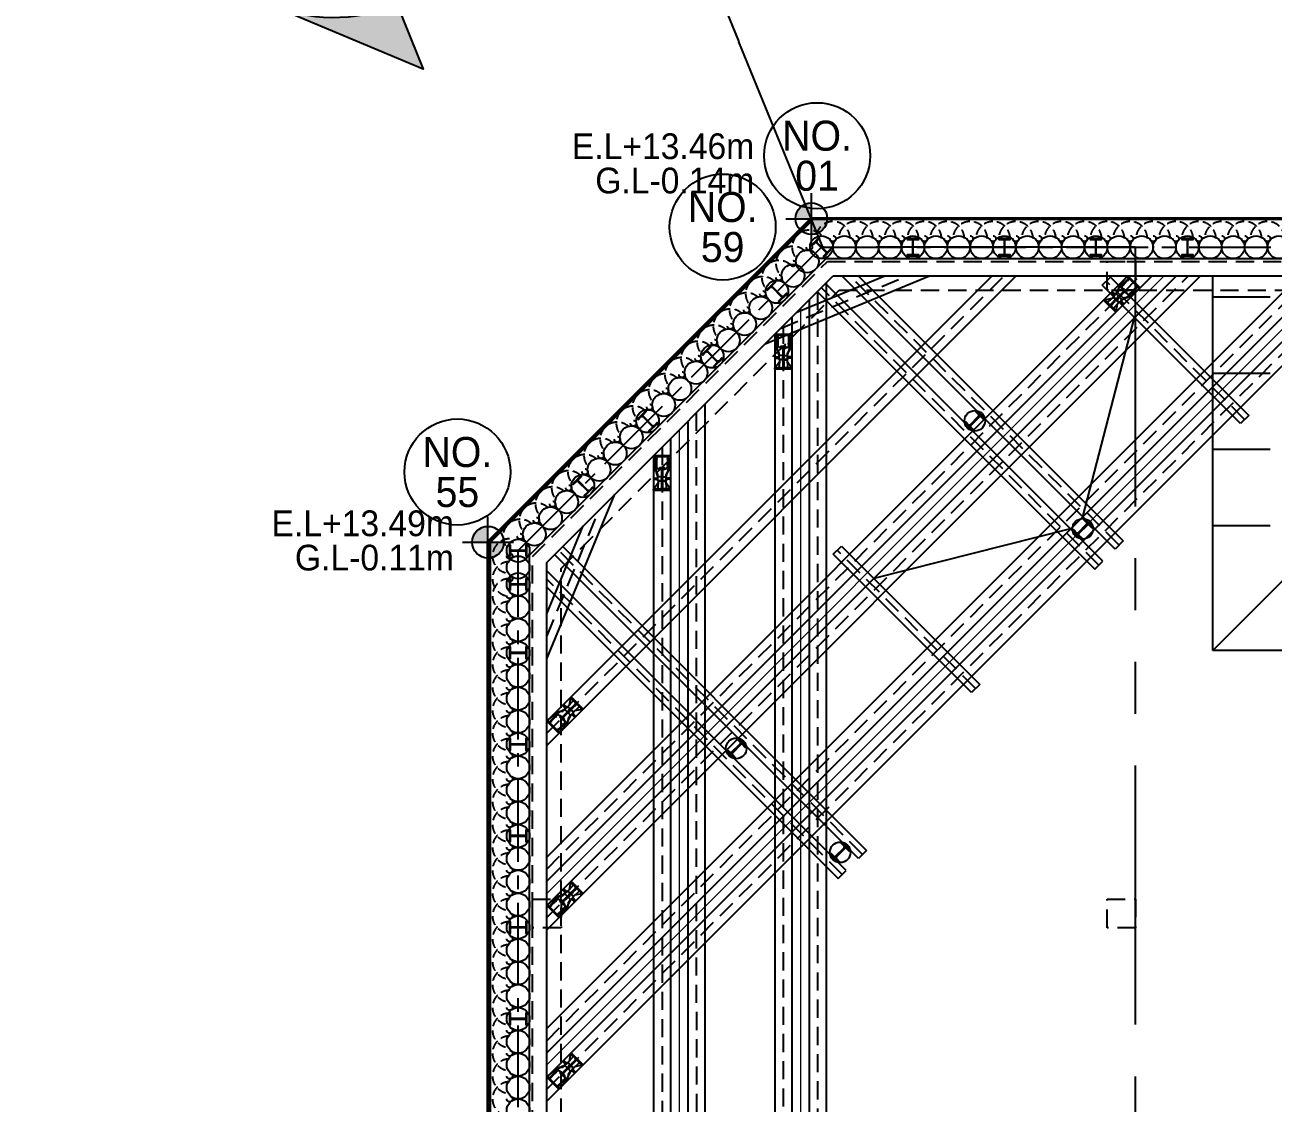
# Model space of a CAD drawing. Header units: millimetres. Extents: x 1073475 to 2890243, y -1340830 to -367733.
# Drawn here: x 1506970 to 1510794, y -378967 to -375665 of the extents above; entities that cross this region are included whole.
import ezdxf
from ezdxf.enums import TextEntityAlignment as Align

# ---------------------------------------------------------------- set-up
doc = ezdxf.new("R2010")
doc.units = ezdxf.units.MM
doc.header["$LTSCALE"] = 50
for name, pattern in [('CENTER2', [28.575, 19.05, -3.175, 3.175, -3.175]), ('HIDDEN', [9.525, 6.35, -3.175]), ('HIDDEN2', [4.7625, 3.175, -1.5875]), ('PHANTOM', [63.5, 31.75, -6.35, 6.35, -6.35, 6.35, -6.35])]:
    doc.linetypes.add(name, pattern=pattern)
doc.layers.add('_0', color=7, linetype='Continuous', lineweight=0)
for name, color, linetype in [('ANGLE', 1, 'Continuous'), ('CEN', 1, 'CENTER2'), ('CIP', 1, 'Continuous'), ('H-BEAM', 5, 'Continuous'), ('H-BEAM-상부', 173, 'Continuous'), ('HPILE-300x200', 3, 'Continuous'), ('NO', 2, 'Continuous'), ('POST PILE', 6, 'Continuous'), ('SGR', 8, 'Continuous'), ('ST-CEN', 1, 'HIDDEN'), ('ST-CEN(상부 H-BEAM)', 1, 'HIDDEN'), ('ST-CEN(하부 H-BEAM)', 1, 'HIDDEN'), ('STRUT', 3, 'Continuous'), ('WALE-1', 3, 'Continuous'), ('건축', 233, 'HIDDEN'), ('단면', 4, 'Continuous'), ('대지경계선', 6, 'PHANTOM'), ('법면', 41, 'Continuous'), ('유압JACK', 2, 'Continuous'), ('현황레벨', 7, 'Continuous')]:
    doc.layers.add(name, color=color, linetype=linetype)
doc.styles.add('돋움', font='')
doc.styles.get('돋움').set_extended_font_data('Dotum')

# ---------------------------------------------------------------- blocks, each defined once
blk = doc.blocks.new('계측평면')
at = {"layer": '대지경계선', "const_width": 60}
for points in [[(-5833, -5158), (-176, 499), (26245, 499), (26245, -35090), (1238, -35090), (-5833, -28019), (-5833, -5158)], [(26247, -35088), (1240, -35088), (-5831, -28017), (-5831, -5156), (-174, 501), (26247, 501)]]:
    blk.add_lwpolyline(points, dxfattribs=at)
blk = doc.blocks.new('A$C070F4A8E')
at = {"layer": '단면'}
h = blk.add_hatch(color=256, dxfattribs=at)
h.paths.add_polyline_path([(-1074.3, 302.3), (-1376.6, 0), (-1074.3, -302.3, -0.414214)])
h.paths.add_polyline_path([(-772.1, 604.6), (-1074.3, 302.3, -0.198912), (-772.1, 427.5)])
h.paths.add_polyline_path([(-772.1, -427.5, -0.198912), (-1074.3, -302.3), (-772.1, -604.6)])
for p, q in [((-344.6, 0), (0, 0)), ((0, 0), (0, -844.8))]:
    blk.add_line(p, q, dxfattribs=at)
blk.add_lwpolyline([(-772.1, -427.5), (-772.1, -604.6), (-1376.6, 0), (-772.1, 604.6), (-772.1, 427.5)], dxfattribs=at)
at = {"layer": '단면', "extrusion": (0, 0, -1)}
blk.add_ellipse((-772.1, 0), major_axis=(0.6, 427.5), ratio=1, start_param=4.711077, end_param=10.994262, dxfattribs=at)
blk = doc.blocks.new('A$C1D3235D9')
at = {"layer": 'SGR', "linetype": 'HIDDEN2'}
blk.add_circle((0, 0), 50, dxfattribs=at)
blk.add_arc((0, 0), 300, 0, 180, dxfattribs=at)
blk = doc.blocks.new('A$C59AB4A79')
at = {"layer": '현황레벨'}
h = blk.add_hatch(color=251, dxfattribs=at)
h.paths.add_polyline_path([(-12721, 5126, 0.414214), (-12998, 4849), (-12721, 4849)])
h.paths.add_polyline_path([(-12721, 4849), (-12721, 4572, 0.414214), (-12444, 4849)])
h = blk.add_hatch(color=251, dxfattribs=at)
h.paths.add_polyline_path([(-18378, -531, 0.414214), (-18655, -808), (-18378, -808)])
h.paths.add_polyline_path([(-18378, -808), (-18378, -1085, 0.414214), (-18101, -808)])
at = {"layer": '_0', "color": 251}
for p, q in [((-17350, -9950), (-3550, 3850)), ((-17350, -6950), (-6550, 3850)), ((-12913, 3275), (-12913, -27775)), ((-15034, 1154), (-15034, -25654))]:
    blk.add_line(p, q, dxfattribs=at)
at = {"layer": 'ANGLE', "color": 251, "ltscale": 0.2}
for p, q in [((-7975, -363), (-7068, 3120)), ((-8187, -575), (-11632, -1444))]:
    blk.add_line(p, q, dxfattribs=at)
at = {"layer": 'CEN', "color": 251, "ltscale": 1.5}
for p, q in [((-17850, -955), (-12545, 4350)), ((-12545, 4350), (14173, 4350)), ((-17850, -23545), (-17850, -955))]:
    blk.add_line(p, q, dxfattribs=at)
at = {"layer": 'CIP', "color": 251}
for centre in [(-12545, 4350), (-12145, 4350), (-11745, 4350), (-11345, 4350), (-10945, 4350), (-10545, 4350), (-10145, 4350), (-9745, 4350), (-9345, 4350), (-8945, 4350), (-8545, 4350), (-8145, 4350), (-7745, 4350), (-7345, 4350), (-6945, 4350), (-6545, 4350), (-6145, 4350), (-5745, 4350), (-5345, 4350), (-4945, 4350), (-4545, 4350), (-12794, 4101), (-13042, 3853), (-13325, 3570), (-13607, 3288), (-13890, 3005), (-14173, 2722), (-14456, 2439), (-14739, 2156), (-15022, 1873), (-15304, 1591), (-15587, 1308), (-15870, 1025), (-16153, 742), (-16436, 459), (-16719, 176), (-17001, -106), (-17284, -389), (-17567, -672), (-17850, -955), (-17850, -1250), (-17850, -1545), (-17850, -1945), (-17850, -2345), (-17850, -2745), (-17850, -3145), (-17850, -3545), (-17850, -3945), (-17850, -4345), (-17850, -4745), (-17850, -5145), (-17850, -5545), (-17850, -5945), (-17850, -6345), (-17850, -6745), (-17850, -7145), (-17850, -7545), (-17850, -7945), (-17850, -8345), (-17850, -8745), (-17850, -9145), (-17850, -9545), (-17850, -9945), (-17850, -10345), (-17850, -10745)]:
    blk.add_circle(centre, 200, dxfattribs=at)
at = {"layer": 'H-BEAM', "color": 251}
for p, q in [((-7622, -1141), (-12475, 3713)), ((-7409, -929), (-12188, 3850)), ((-11905, 3850), (-7268, -787)), ((-12617, 3571), (-7763, -1282)), ((-7268, -787), (-7409, -929)), ((-11900, -6338), (-17213, -1025)), ((-17071, -883), (-11758, -6197)), ((-7763, -1282), (-7622, -1141)), ((-12112, -6550), (-17350, -1312)), ((-17350, -1595), (-12253, -6692)), ((-11758, -6197), (-11900, -6338)), ((-12253, -6692), (-12112, -6550))]:
    blk.add_line(p, q, dxfattribs=at)
at = {"layer": 'H-BEAM-상부', "color": 251}
for p, q in [((-7634, 3685), (-7492, 3827)), ((-7492, 3827), (-5073, 1408)), ((-5215, 1266), (-7634, 3685)), ((-5073, 1408), (-5215, 1266)), ((-12339, -1020), (-12197, -878)), ((-9920, -3439), (-12339, -1020)), ((-12197, -878), (-9778, -3297)), ((-9778, -3297), (-9920, -3439))]:
    blk.add_line(p, q, dxfattribs=at)
at = {"layer": 'HPILE-300x200', "color": 251}
for p, q in [((-12580, 4527), (-12722, 4385)), ((-12722, 4385), (-12712, 4375)), ((-12712, 4375), (-12658, 4429)), ((-12439, 4244), (-12651, 4456)), ((-12630, 4429), (-12466, 4265)), ((-12624, 4463), (-12570, 4517)), ((-12460, 4271), (-12624, 4435)), ((-12570, 4517), (-12580, 4527)), ((-10945, 4200), (-10945, 4500)), ((-9345, 4200), (-9345, 4500)), ((-7745, 4200), (-7745, 4500)), ((-6145, 4200), (-6145, 4500)), ((-12466, 4237), (-12520, 4183)), ((-12520, 4183), (-12510, 4173)), ((-12510, 4173), (-12368, 4315)), ((-12378, 4325), (-12431, 4271)), ((-12368, 4315), (-12378, 4325)), ((-13218, 3464), (-13431, 3677)), ((-14350, 2333), (-14562, 2545)), ((-15481, 1202), (-15693, 1414)), ((-16613, 70), (-16825, 282)), ((-17986, -855), (-18000, -855)), ((-18000, -855), (-18000, -1055)), ((-17986, -931), (-17986, -855)), ((-17700, -855), (-17714, -855)), ((-17714, -855), (-17714, -931)), ((-17700, -1055), (-17700, -855)), ((-17700, -955), (-18000, -955)), ((-18000, -1055), (-17986, -1055)), ((-17986, -1055), (-17986, -980)), ((-17734, -951), (-17966, -951)), ((-17966, -960), (-17734, -960)), ((-17714, -980), (-17714, -1055)), ((-17714, -1055), (-17700, -1055)), ((-17986, -1445), (-18000, -1445)), ((-18000, -1445), (-18000, -1645)), ((-17986, -1520), (-17986, -1445)), ((-17700, -1445), (-17714, -1445)), ((-17714, -1445), (-17714, -1520)), ((-17700, -1645), (-17700, -1445)), ((-17700, -1545), (-18000, -1545)), ((-18000, -1645), (-17986, -1645)), ((-17986, -1645), (-17986, -1569)), ((-17734, -1540), (-17966, -1540)), ((-17966, -1549), (-17734, -1549)), ((-17714, -1569), (-17714, -1645)), ((-17714, -1645), (-17700, -1645)), ((-17700, -2745), (-18000, -2745)), ((-17700, -4345), (-18000, -4345)), ((-17700, -5945), (-18000, -5945)), ((-17700, -7545), (-18000, -7545)), ((-17700, -9145), (-18000, -9145))]:
    blk.add_line(p, q, dxfattribs=at)
for points in [[(-11045, 4500), (-11045, 4486), (-10969, 4486, -0.414214), (-10949, 4466), (-10949, 4234, -0.414214), (-10969, 4214), (-11045, 4214), (-11045, 4200), (-10845, 4200), (-10845, 4214), (-10920, 4214, -0.414214), (-10940, 4234), (-10940, 4466, -0.414214), (-10920, 4486), (-10845, 4486), (-10845, 4500)], [(-9445, 4500), (-9445, 4486), (-9369, 4486, -0.414214), (-9349, 4466), (-9349, 4234, -0.414214), (-9369, 4214), (-9445, 4214), (-9445, 4200), (-9245, 4200), (-9245, 4214), (-9320, 4214, -0.414214), (-9340, 4234), (-9340, 4466, -0.414214), (-9320, 4486), (-9245, 4486), (-9245, 4500)], [(-7845, 4500), (-7845, 4486), (-7769, 4486, -0.414214), (-7749, 4466), (-7749, 4234, -0.414214), (-7769, 4214), (-7845, 4214), (-7845, 4200), (-7645, 4200), (-7645, 4214), (-7720, 4214, -0.414214), (-7740, 4234), (-7740, 4466, -0.414214), (-7720, 4486), (-7645, 4486), (-7645, 4500)], [(-6245, 4500), (-6245, 4486), (-6169, 4486, -0.414214), (-6149, 4466), (-6149, 4234, -0.414214), (-6169, 4214), (-6245, 4214), (-6245, 4200), (-6045, 4200), (-6045, 4214), (-6120, 4214, -0.414214), (-6140, 4234), (-6140, 4466, -0.414214), (-6120, 4486), (-6045, 4486), (-6045, 4500)], [(-13501, 3606), (-13491, 3596), (-13438, 3649, -0.414214), (-13410, 3649), (-13246, 3485, -0.414214), (-13246, 3457), (-13299, 3404), (-13289, 3394), (-13148, 3535), (-13158, 3545), (-13211, 3492, -0.414214), (-13239, 3492), (-13403, 3656, -0.414214), (-13403, 3684), (-13350, 3737), (-13360, 3747)], [(-14633, 2474), (-14623, 2465), (-14569, 2518, -0.414214), (-14541, 2518), (-14377, 2354, -0.414214), (-14377, 2326), (-14430, 2272), (-14421, 2262), (-14279, 2404), (-14289, 2414), (-14342, 2360, -0.414214), (-14371, 2360), (-14535, 2524, -0.414214), (-14535, 2553), (-14481, 2606), (-14491, 2616)], [(-15764, 1343), (-15754, 1333), (-15701, 1387, -0.414214), (-15672, 1387), (-15508, 1223, -0.414214), (-15508, 1194), (-15562, 1141), (-15552, 1131), (-15410, 1272), (-15420, 1282), (-15474, 1229, -0.414214), (-15502, 1229), (-15666, 1393, -0.414214), (-15666, 1421), (-15613, 1475), (-15623, 1484)], [(-16895, 212), (-16886, 202), (-16832, 255, -0.414214), (-16804, 255), (-16640, 91, -0.414214), (-16640, 63), (-16693, 9), (-16683, 0), (-16542, 141), (-16552, 151), (-16605, 98, -0.414214), (-16633, 98), (-16797, 262, -0.414214), (-16797, 290), (-16744, 343), (-16754, 353)], [(-18000, -2845), (-17986, -2845), (-17986, -2769, -0.414214), (-17966, -2749), (-17734, -2749, -0.414214), (-17714, -2769), (-17714, -2845), (-17700, -2845), (-17700, -2645), (-17714, -2645), (-17714, -2720, -0.414214), (-17734, -2740), (-17966, -2740, -0.414214), (-17986, -2720), (-17986, -2645), (-18000, -2645)], [(-18000, -4445), (-17986, -4445), (-17986, -4369, -0.414214), (-17966, -4349), (-17734, -4349, -0.414214), (-17714, -4369), (-17714, -4445), (-17700, -4445), (-17700, -4245), (-17714, -4245), (-17714, -4320, -0.414214), (-17734, -4340), (-17966, -4340, -0.414214), (-17986, -4320), (-17986, -4245), (-18000, -4245)], [(-18000, -6045), (-17986, -6045), (-17986, -5969, -0.414214), (-17966, -5949), (-17734, -5949, -0.414214), (-17714, -5969), (-17714, -6045), (-17700, -6045), (-17700, -5845), (-17714, -5845), (-17714, -5920, -0.414214), (-17734, -5940), (-17966, -5940, -0.414214), (-17986, -5920), (-17986, -5845), (-18000, -5845)], [(-18000, -7645), (-17986, -7645), (-17986, -7569, -0.414214), (-17966, -7549), (-17734, -7549, -0.414214), (-17714, -7569), (-17714, -7645), (-17700, -7645), (-17700, -7445), (-17714, -7445), (-17714, -7520, -0.414214), (-17734, -7540), (-17966, -7540, -0.414214), (-17986, -7520), (-17986, -7445), (-18000, -7445)], [(-18000, -9245), (-17986, -9245), (-17986, -9169, -0.414214), (-17966, -9149), (-17734, -9149, -0.414214), (-17714, -9169), (-17714, -9245), (-17700, -9245), (-17700, -9045), (-17714, -9045), (-17714, -9120, -0.414214), (-17734, -9140), (-17966, -9140, -0.414214), (-17986, -9120), (-17986, -9045), (-18000, -9045)]]:
    blk.add_lwpolyline(points, format="xyb", close=True, dxfattribs=at)
for centre, start, end in [((-12644, 4415), 45, 135), ((-12610, 4449), 135, 225), ((-12480, 4251), 315, 45), ((-12446, 4285), 225, 315), ((-17966, -931), 180, 270), ((-17966, -980), 90, 180), ((-17734, -931), 270, 360), ((-17734, -980), 360, 90), ((-17966, -1520), 180, 270), ((-17734, -1520), 270, 360), ((-17966, -1569), 90, 180), ((-17734, -1569), 360, 90)]:
    blk.add_arc(centre, 20, start, end, dxfattribs=at)
at = {"layer": 'NO', "color": 251}
for centre in [(-12622, 5950), (-14274, 4703), (-18913, 419)]:
    blk.add_circle(centre, 927, dxfattribs=at)
at = {"layer": 'POST PILE', "color": 251}
for p, q in [((-9758, 1420), (-9970, 1208)), ((-7869, -469), (-8081, -681)), ((-13930, -4308), (-14142, -4520)), ((-12112, -6126), (-12324, -6338))]:
    blk.add_line(p, q, dxfattribs=at)
for points in [[(-10041, 1278), (-10023, 1296), (-9973, 1246, 0.414214), (-9945, 1246), (-9797, 1395, 0.414214), (-9797, 1423), (-9846, 1473), (-9829, 1491), (-9687, 1349), (-9705, 1331), (-9755, 1381, 0.414214), (-9783, 1381), (-9932, 1233, 0.414214), (-9932, 1205), (-9882, 1155), (-9899, 1137)], [(-8152, -610), (-8134, -593), (-8084, -643, 0.414214), (-8056, -643), (-7908, -494, 0.414214), (-7908, -466), (-7957, -416), (-7940, -398), (-7798, -540), (-7816, -557), (-7866, -508, 0.414214), (-7894, -508), (-8043, -656, 0.414214), (-8043, -684), (-7993, -734), (-8010, -752)], [(-14213, -4449), (-14195, -4431), (-14145, -4481, 0.414214), (-14117, -4481), (-13968, -4333, 0.414214), (-13968, -4305), (-14018, -4255), (-14001, -4237), (-13859, -4378), (-13877, -4396), (-13927, -4346, 0.414214), (-13955, -4346), (-14103, -4495, 0.414214), (-14103, -4523), (-14054, -4573), (-14071, -4591)], [(-12395, -6267), (-12377, -6250), (-12327, -6300, 0.414214), (-12299, -6300), (-12150, -6151, 0.414214), (-12150, -6123), (-12200, -6073), (-12182, -6055), (-12041, -6197), (-12059, -6214), (-12109, -6164, 0.414214), (-12137, -6164), (-12285, -6313, 0.414214), (-12285, -6341), (-12235, -6391), (-12253, -6409)]]:
    blk.add_lwpolyline(points, format="xyb", close=True, dxfattribs=at)
for centre in [(-9864, 1314), (-7975, -575), (-14036, -4414), (-12218, -6232)]:
    blk.add_circle(centre, 180, dxfattribs=at)
at = {"layer": 'SGR', "color": 251, "linetype": 'HIDDEN2'}
for centre in [(-12759, 4348), (-13042, 4065), (-13289, 3818), (-18000, -1050), (-18000, -1450), (-18000, -1745), (-18000, -2145), (-18000, -2545)]:
    blk.add_circle(centre, 50, dxfattribs=at)
for centre, start, end in [((-12759, 4348), 45, 225), ((-13042, 4065), 45, 225), ((-13289, 3818), 45, 225), ((-18000, -1050), 90, 270), ((-18000, -1450), 90, 270), ((-18000, -1745), 90, 270), ((-18000, -2145), 90, 270), ((-18000, -2545), 90, 270)]:
    blk.add_arc(centre, 300, start, end, dxfattribs=at)
at = {"layer": 'ST-CEN', "color": 251}
for p, q in [((-17350, -4150), (-9350, 3850)), ((-17350, -10374), (-3126, 3850)), ((-17350, -9526), (-3974, 3850)), ((-17350, -7374), (-6126, 3850)), ((-17350, -6526), (-6974, 3850)), ((-13252, 2936), (-11045, 3850)), ((-12613, 3575), (-12613, -28075)), ((-13213, 2975), (-13213, -27475)), ((-14734, 1454), (-14734, -25954)), ((-15334, 854), (-15334, -25354)), ((-17350, -2455), (-16436, -248))]:
    blk.add_line(p, q, dxfattribs=at)
at = {"layer": 'ST-CEN(상부 H-BEAM)', "color": 251}
for p, q in [((-5144, 1337), (-7563, 3756)), ((-9849, -3368), (-12268, -949))]:
    blk.add_line(p, q, dxfattribs=at)
at = {"layer": 'ST-CEN(하부 H-BEAM)', "color": 251}
for p, q in [((-7339, -858), (-12047, 3850)), ((-7692, -1212), (-12546, 3642)), ((-11829, -6267), (-17142, -954)), ((-12182, -6621), (-17350, -1453))]:
    blk.add_line(p, q, dxfattribs=at)
at = {"layer": 'STRUT', "color": 251}
for p, q in [((-17350, -4362), (-9138, 3850)), ((-17350, -3938), (-9562, 3850)), ((-17350, -10162), (-3338, 3850)), ((-17350, -10586), (-2914, 3850)), ((-17350, -9738), (-3762, 3850)), ((-17350, -9314), (-4186, 3850)), ((-17350, -7162), (-6338, 3850)), ((-17350, -7586), (-5914, 3850)), ((-17350, -6738), (-6762, 3850)), ((-17350, -6314), (-7186, 3850)), ((-12463, 3725), (-12463, -28225)), ((-12763, 3425), (-12763, -27925)), ((-13063, 3125), (-13063, -27625)), ((-13363, 2825), (-13363, -27325)), ((-14584, 1604), (-14584, -26104)), ((-14884, 1304), (-14884, -25804)), ((-15184, 1004), (-15184, -25504)), ((-15484, 704), (-15484, -25204))]:
    blk.add_line(p, q, dxfattribs=at)
at = {"layer": 'STRUT', "color": 251, "ltscale": 0.2}
for p, q in [((-13529, 2659), (-10653, 3850)), ((-12975, 3213), (-11437, 3850)), ((-17350, -2847), (-16159, 29)), ((-17350, -2063), (-16713, -525))]:
    blk.add_line(p, q, dxfattribs=at)
at = {"layer": 'WALE-1', "color": 251}
for p, q in [((-17650, -1038), (-12462, 4150)), ((-12462, 4150), (13923, 4150)), ((-17350, -1162), (-12338, 3850)), ((-12338, 3850), (13623, 3850)), ((-17650, -23462), (-17650, -1038)), ((-17350, -23338), (-17350, -1162))]:
    blk.add_line(p, q, dxfattribs=at)
at = {"layer": '건축', "color": 251}
for p, q in [((-18378, -808), (-12721, 4849)), ((-12721, 4849), (13700, 4849)), ((-17600, -1059), (-12441, 4100)), ((-12441, 4100), (13000, 4100)), ((-7550, 3600), (-7550, 4100)), ((-7550, 4100), (-7050, 4100)), ((-7050, 4100), (-7050, 3600)), ((-17100, -1266), (-12234, 3600)), ((-12234, 3600), (0, 3600)), ((-7050, 3600), (-7550, 3600)), ((-18378, -23669), (-18378, -808)), ((-17600, -23441), (-17600, -1059)), ((-17100, -23234), (-17100, -1266)), ((-17600, -7550), (-17600, -7050)), ((-17600, -7050), (-17100, -7050)), ((-17100, -7050), (-17100, -7550)), ((-7550, -7550), (-7550, -7050)), ((-7550, -7050), (-7050, -7050)), ((-7050, -7050), (-7050, -7550)), ((-17100, -7550), (-17600, -7550)), ((-7050, -7550), (-7550, -7550))]:
    blk.add_line(p, q, dxfattribs=at)
at = {"layer": '대지경계선', "const_width": 60}
blk.add_lwpolyline([(13700, -30740), (-11307, -30740), (-18378, -23669), (-18378, -808), (-12721, 4849), (13700, 4849)], dxfattribs=at)
at = {"layer": '법면', "color": 251}
for p, q in [((-5700, -2700), (-5700, 3850)), ((-5700, 3483), (-4700, 3483)), ((-5700, 2150), (-4700, 2150)), ((-5700, 817), (-4700, 817)), ((-5700, -517), (-4700, -517)), ((-5700, -2700), (-3700, -700)), ((2900, -2700), (-5700, -2700))]:
    blk.add_line(p, q, dxfattribs=at)
at = {"layer": '유압JACK', "color": 251}
for p, q in [((-7196, 3841), (-7334, 3666)), ((-7181, 3798), (-7331, 3649)), ((-7162, 3796), (-7288, 3669)), ((-7196, 3841), (-7186, 3850)), ((-7196, 3834), (-7181, 3820)), ((-7191, 3766), (-7189, 3763)), ((-7178, 3774), (-7189, 3763)), ((-6974, 3638), (-7186, 3850)), ((-7181, 3776), (-7178, 3774)), ((-7029, 3667), (-7157, 3796)), ((-7466, 3546), (-7436, 3510)), ((-7452, 3560), (-7416, 3530)), ((-7437, 3490), (-7395, 3532)), ((-7396, 3531), (-7395, 3532)), ((-7395, 3531), (-7395, 3532)), ((-7392, 3535), (-7363, 3564)), ((-7329, 3472), (-7392, 3535)), ((-7341, 3484), (-7389, 3532)), ((-7388, 3539), (-7357, 3603)), ((-7357, 3581), (-7357, 3598)), ((-7262, 3575), (-7342, 3495)), ((-7249, 3563), (-7329, 3483)), ((-7315, 3496), (-7328, 3509)), ((-7283, 3615), (-7277, 3621)), ((-7282, 3613), (-7275, 3619)), ((-7281, 3625), (-7277, 3628)), ((-7199, 3543), (-7281, 3625)), ((-7196, 3547), (-7277, 3628)), ((-7273, 3617), (-7277, 3621)), ((-7274, 3618), (-7270, 3621)), ((-7273, 3617), (-7270, 3621)), ((-7273, 3617), (-7270, 3621)), ((-7203, 3547), (-7273, 3617)), ((-7268, 3619), (-7270, 3621)), ((-7257, 3555), (-7270, 3567)), ((-7268, 3623), (-7264, 3627)), ((-7266, 3622), (-7268, 3623)), ((-7268, 3619), (-7266, 3622)), ((-7203, 3554), (-7268, 3619)), ((-7266, 3692), (-7263, 3689)), ((-7201, 3557), (-7266, 3622)), ((-7198, 3560), (-7264, 3627)), ((-7263, 3689), (-7252, 3699)), ((-7255, 3702), (-7252, 3699)), ((-7212, 3543), (-7205, 3549)), ((-7209, 3541), (-7203, 3547)), ((-7207, 3551), (-7203, 3554)), ((-7207, 3551), (-7203, 3554)), ((-7205, 3556), (-7203, 3558)), ((-7201, 3557), (-7198, 3560)), ((-7199, 3543), (-7196, 3547)), ((-7026, 3643), (-7175, 3494)), ((-6983, 3629), (-7158, 3490)), ((-7029, 3663), (-7155, 3536)), ((-7135, 3562), (-7125, 3572)), ((-7133, 3559), (-7135, 3562)), ((-7122, 3569), (-7125, 3572)), ((-7051, 3646), (-7061, 3636)), ((-7058, 3633), (-7061, 3636)), ((-7048, 3644), (-7051, 3646)), ((-6991, 3629), (-7005, 3643)), ((-6983, 3629), (-6974, 3638)), ((-7611, 3426), (-7601, 3435)), ((-7399, 3214), (-7611, 3426)), ((-7611, 3426), (-7399, 3214)), ((-7594, 3435), (-7509, 3350)), ((-7594, 3435), (-7484, 3325)), ((-7594, 3435), (-7554, 3395)), ((-7592, 3432), (-7462, 3459)), ((-7446, 3474), (-7534, 3394)), ((-7389, 3230), (-7492, 3332)), ((-7425, 3411), (-7488, 3350)), ((-7414, 3400), (-7475, 3336)), ((-7389, 3230), (-7474, 3315)), ((-7438, 3488), (-7437, 3490)), ((-7390, 3434), (-7438, 3483)), ((-7394, 3430), (-7438, 3473)), ((-7433, 3469), (-7429, 3473)), ((-7355, 3391), (-7433, 3469)), ((-7431, 3467), (-7427, 3471)), ((-7351, 3378), (-7430, 3290)), ((-7351, 3395), (-7429, 3473)), ((-7394, 3430), (-7351, 3387)), ((-7392, 3233), (-7365, 3362)), ((-7390, 3434), (-7342, 3386)), ((-7357, 3393), (-7353, 3397)), ((-7355, 3391), (-7351, 3395)), ((-7341, 3484), (-7292, 3435)), ((-7336, 3386), (-7334, 3387)), ((-7334, 3387), (-7292, 3430)), ((-7329, 3472), (-7289, 3432)), ((-7279, 3358), (-7314, 3388)), ((-7265, 3372), (-7295, 3408)), ((-7294, 3428), (-7292, 3430)), ((-7293, 3429), (-7292, 3430)), ((-7289, 3432), (-7261, 3461)), ((-7286, 3436), (-7222, 3467)), ((-7243, 3467), (-7226, 3467)), ((-7389, 3230), (-7429, 3270)), ((-7399, 3214), (-7389, 3223)), ((-13363, 2812), (-13363, 2825)), ((-13063, 2825), (-13363, 2825)), ((-13363, 2812), (-13337, 2591)), ((-13358, 2807), (-13338, 2807)), ((-13323, 2792), (-13323, 2581)), ((-13307, 2804), (-13307, 2626)), ((-13307, 2777), (-13303, 2777)), ((-13307, 2762), (-13303, 2762)), ((-13307, 2672), (-13303, 2672)), ((-13307, 2657), (-13303, 2657)), ((-13122, 2807), (-13304, 2807)), ((-13303, 2777), (-13303, 2762)), ((-13303, 2657), (-13303, 2672)), ((-13123, 2777), (-13123, 2762)), ((-13119, 2777), (-13123, 2777)), ((-13119, 2762), (-13123, 2762)), ((-13123, 2657), (-13123, 2672)), ((-13119, 2672), (-13123, 2672)), ((-13119, 2657), (-13123, 2657)), ((-13119, 2804), (-13119, 2626)), ((-13103, 2792), (-13103, 2581)), ((-13063, 2812), (-13089, 2591)), ((-13068, 2807), (-13088, 2807)), ((-13063, 2812), (-13063, 2825)), ((-13345, 2432), (-13299, 2436)), ((-13345, 2412), (-13299, 2408)), ((-13285, 2462), (-13309, 2530)), ((-13293, 2514), (-13305, 2526)), ((-13285, 2457), (-13285, 2498)), ((-13196, 2457), (-13285, 2457)), ((-13285, 2393), (-13285, 2453)), ((-13285, 2452), (-13285, 2453)), ((-13285, 2451), (-13285, 2453)), ((-13213, 2457), (-13281, 2457)), ((-13270, 2599), (-13270, 2604)), ((-13155, 2604), (-13270, 2604)), ((-13155, 2599), (-13270, 2599)), ((-13260, 2599), (-13265, 2599)), ((-13265, 2591), (-13265, 2599)), ((-13262, 2590), (-13262, 2599)), ((-13260, 2607), (-13260, 2612)), ((-13166, 2612), (-13260, 2612)), ((-13258, 2607), (-13260, 2607)), ((-13260, 2599), (-13260, 2604)), ((-13260, 2599), (-13260, 2604)), ((-13258, 2604), (-13260, 2604)), ((-13260, 2599), (-13260, 2604)), ((-13160, 2599), (-13260, 2599)), ((-13258, 2604), (-13258, 2607)), ((-13166, 2607), (-13258, 2607)), ((-13166, 2604), (-13258, 2604)), ((-13222, 2578), (-13222, 2465)), ((-13204, 2566), (-13222, 2566)), ((-13204, 2484), (-13222, 2484)), ((-13213, 2457), (-13144, 2457)), ((-13204, 2578), (-13204, 2465)), ((-13196, 2457), (-13140, 2457)), ((-13168, 2604), (-13168, 2607)), ((-13166, 2607), (-13166, 2612)), ((-13166, 2599), (-13166, 2604)), ((-13165, 2599), (-13165, 2604)), ((-13163, 2590), (-13163, 2599)), ((-13160, 2591), (-13160, 2599)), ((-13155, 2599), (-13155, 2604)), ((-13140, 2462), (-13117, 2530)), ((-13140, 2457), (-13140, 2498)), ((-13140, 2452), (-13140, 2453)), ((-13140, 2393), (-13140, 2453)), ((-13140, 2451), (-13140, 2453)), ((-13132, 2514), (-13120, 2526)), ((-13080, 2432), (-13126, 2436)), ((-13080, 2412), (-13126, 2408)), ((-13363, 2225), (-13363, 2238)), ((-13063, 2225), (-13363, 2225)), ((-13363, 2225), (-13063, 2225)), ((-13358, 2243), (-13237, 2243)), ((-13358, 2243), (-13202, 2243)), ((-13358, 2243), (-13301, 2243)), ((-13354, 2243), (-13281, 2354)), ((-13280, 2375), (-13286, 2257)), ((-13285, 2391), (-13285, 2393)), ((-13213, 2387), (-13281, 2387)), ((-13213, 2381), (-13274, 2381)), ((-13157, 2387), (-13268, 2387)), ((-13268, 2381), (-13268, 2387)), ((-13157, 2381), (-13268, 2381)), ((-13265, 2381), (-13265, 2387)), ((-13220, 2346), (-13222, 2258)), ((-13213, 2387), (-13144, 2387)), ((-13213, 2381), (-13151, 2381)), ((-13068, 2243), (-13213, 2243)), ((-13205, 2346), (-13203, 2258)), ((-13068, 2243), (-13188, 2243)), ((-13160, 2381), (-13160, 2387)), ((-13157, 2381), (-13157, 2387)), ((-13145, 2375), (-13139, 2257)), ((-13072, 2243), (-13144, 2354)), ((-13140, 2391), (-13140, 2393)), ((-13068, 2243), (-13124, 2243)), ((-13063, 2225), (-13063, 2238)), ((-15484, 691), (-15484, 704)), ((-15184, 704), (-15484, 704)), ((-15484, 691), (-15458, 469)), ((-15479, 686), (-15459, 686)), ((-15444, 671), (-15444, 460)), ((-15428, 683), (-15428, 504)), ((-15428, 656), (-15424, 656)), ((-15243, 686), (-15425, 686)), ((-15424, 656), (-15424, 641)), ((-15244, 656), (-15244, 641)), ((-15240, 656), (-15244, 656)), ((-15240, 683), (-15240, 504)), ((-15224, 671), (-15224, 460)), ((-15184, 691), (-15210, 469)), ((-15189, 686), (-15209, 686)), ((-15184, 691), (-15184, 704)), ((-15428, 641), (-15424, 641)), ((-15428, 551), (-15424, 551)), ((-15428, 536), (-15424, 536)), ((-15424, 536), (-15424, 551)), ((-15391, 478), (-15391, 483)), ((-15276, 483), (-15391, 483)), ((-15276, 478), (-15391, 478)), ((-15381, 478), (-15386, 478)), ((-15386, 470), (-15386, 478)), ((-15383, 469), (-15383, 478)), ((-15381, 486), (-15381, 491)), ((-15287, 491), (-15381, 491)), ((-15379, 486), (-15381, 486)), ((-15381, 478), (-15381, 483)), ((-15381, 478), (-15381, 483)), ((-15379, 483), (-15381, 483)), ((-15381, 478), (-15381, 483)), ((-15282, 478), (-15381, 478)), ((-15379, 483), (-15379, 486)), ((-15287, 486), (-15379, 486)), ((-15287, 483), (-15379, 483)), ((-15343, 457), (-15343, 343)), ((-15325, 445), (-15343, 445)), ((-15325, 457), (-15325, 343)), ((-15289, 483), (-15289, 486)), ((-15287, 486), (-15287, 491)), ((-15287, 478), (-15287, 483)), ((-15287, 478), (-15287, 483)), ((-15285, 469), (-15285, 478)), ((-15282, 470), (-15282, 478)), ((-15276, 478), (-15276, 483)), ((-15240, 641), (-15244, 641)), ((-15244, 536), (-15244, 551)), ((-15240, 551), (-15244, 551)), ((-15240, 536), (-15244, 536)), ((-15475, 122), (-15402, 233)), ((-15467, 311), (-15420, 315)), ((-15467, 291), (-15420, 287)), ((-15407, 341), (-15430, 408)), ((-15415, 393), (-15427, 405)), ((-15401, 254), (-15408, 136)), ((-15407, 336), (-15407, 376)), ((-15318, 336), (-15407, 336)), ((-15407, 272), (-15407, 332)), ((-15407, 331), (-15407, 332)), ((-15407, 330), (-15407, 332)), ((-15407, 270), (-15407, 272)), ((-15334, 336), (-15403, 336)), ((-15334, 266), (-15403, 266)), ((-15334, 260), (-15395, 260)), ((-15279, 266), (-15389, 266)), ((-15389, 260), (-15389, 266)), ((-15279, 260), (-15389, 260)), ((-15386, 260), (-15386, 266)), ((-15342, 225), (-15344, 136)), ((-15325, 362), (-15343, 362)), ((-15334, 336), (-15266, 336)), ((-15334, 266), (-15266, 266)), ((-15334, 260), (-15273, 260)), ((-15326, 225), (-15324, 136)), ((-15318, 336), (-15262, 336)), ((-15282, 260), (-15282, 266)), ((-15279, 260), (-15279, 266)), ((-15267, 254), (-15261, 136)), ((-15193, 122), (-15266, 233)), ((-15262, 341), (-15238, 408)), ((-15262, 336), (-15262, 376)), ((-15262, 331), (-15262, 332)), ((-15262, 272), (-15262, 332)), ((-15262, 330), (-15262, 332)), ((-15262, 270), (-15262, 272)), ((-15254, 393), (-15241, 405)), ((-15202, 311), (-15248, 315)), ((-15202, 291), (-15248, 287)), ((-15484, 104), (-15484, 117)), ((-15184, 104), (-15484, 104)), ((-15484, 104), (-15184, 104)), ((-15479, 122), (-15359, 122)), ((-15479, 122), (-15323, 122)), ((-15479, 122), (-15423, 122)), ((-15189, 122), (-15334, 122)), ((-15189, 122), (-15309, 122)), ((-15189, 122), (-15246, 122)), ((-15184, 104), (-15184, 117)), ((-17060, -3672), (-17030, -3708)), ((-17046, -3658), (-17010, -3688)), ((-16990, -3687), (-17032, -3730)), ((-16988, -3686), (-16990, -3687)), ((-16934, -3734), (-16983, -3686)), ((-16974, -3678), (-16894, -3590)), ((-16930, -3730), (-16973, -3687)), ((-16969, -3691), (-16973, -3695)), ((-16973, -3695), (-16895, -3773)), ((-16967, -3693), (-16971, -3697)), ((-16969, -3691), (-16891, -3769)), ((-16932, -3533), (-16959, -3662)), ((-16926, -3514), (-16935, -3523)), ((-16935, -3530), (-16895, -3570)), ((-16935, -3530), (-16832, -3632)), ((-16935, -3530), (-16850, -3615)), ((-16926, -3514), (-16714, -3726)), ((-16714, -3726), (-16926, -3514)), ((-16911, -3700), (-16850, -3636)), ((-16900, -3711), (-16836, -3650)), ((-16878, -3774), (-16790, -3694)), ((-16730, -3735), (-16840, -3625)), ((-16730, -3735), (-16815, -3650)), ((-16730, -3735), (-16770, -3695)), ((-17341, -3929), (-17350, -3938)), ((-17341, -3929), (-17166, -3790)), ((-17334, -3929), (-17320, -3943)), ((-17298, -3943), (-17149, -3794)), ((-17296, -3963), (-17169, -3836)), ((-17202, -3869), (-17199, -3872)), ((-17189, -3862), (-17199, -3872)), ((-17192, -3859), (-17189, -3862)), ((-17125, -3843), (-17129, -3847)), ((-17129, -3847), (-17047, -3928)), ((-17123, -3857), (-17127, -3860)), ((-17127, -3860), (-17060, -3927)), ((-17125, -3843), (-17044, -3925)), ((-17123, -3857), (-17058, -3922)), ((-17119, -3856), (-17122, -3858)), ((-17115, -3841), (-17121, -3847)), ((-17121, -3847), (-17051, -3917)), ((-17118, -3851), (-17121, -3854)), ((-17117, -3851), (-17121, -3854)), ((-17121, -3854), (-17056, -3919)), ((-17113, -3843), (-17119, -3849)), ((-17039, -3736), (-17103, -3767)), ((-17081, -3767), (-17098, -3767)), ((-17075, -3863), (-16995, -3783)), ((-17067, -3855), (-17055, -3867)), ((-17035, -3732), (-17064, -3761)), ((-17063, -3875), (-16983, -3795)), ((-17057, -3923), (-17060, -3927)), ((-17056, -3919), (-17058, -3922)), ((-17058, -3922), (-17057, -3923)), ((-17056, -3919), (-17054, -3921)), ((-17051, -3917), (-17054, -3921)), ((-17051, -3917), (-17054, -3921)), ((-17051, -3918), (-17054, -3921)), ((-17051, -3917), (-17047, -3921)), ((-17043, -3913), (-17049, -3919)), ((-17041, -3915), (-17047, -3921)), ((-17044, -3925), (-17047, -3928)), ((-16995, -3772), (-17035, -3732)), ((-17031, -3728), (-17032, -3730)), ((-17031, -3729), (-17032, -3730)), ((-16984, -3784), (-17032, -3735)), ((-17009, -3796), (-16996, -3809)), ((-16995, -3772), (-16932, -3835)), ((-16984, -3784), (-16935, -3832)), ((-16936, -3839), (-16967, -3903)), ((-16967, -3881), (-16967, -3898)), ((-16932, -3835), (-16961, -3864)), ((-16934, -3734), (-16886, -3783)), ((-16930, -3730), (-16887, -3773)), ((-16887, -3790), (-16930, -3832)), ((-16929, -3831), (-16930, -3832)), ((-16928, -3831), (-16930, -3832)), ((-16872, -3860), (-16908, -3830)), ((-16893, -3767), (-16897, -3771)), ((-16891, -3769), (-16895, -3773)), ((-16858, -3846), (-16888, -3810)), ((-16886, -3788), (-16887, -3790)), ((-16733, -3732), (-16862, -3759)), ((-16714, -3726), (-16723, -3735)), ((-17350, -3938), (-17138, -4150)), ((-17296, -3967), (-17167, -4096)), ((-17276, -3944), (-17274, -3946)), ((-17274, -3946), (-17263, -3936)), ((-17266, -3933), (-17263, -3936)), ((-17163, -4096), (-17036, -3969)), ((-17146, -4074), (-17136, -4063)), ((-17144, -4076), (-17146, -4074)), ((-17143, -4098), (-16994, -3949)), ((-17129, -4134), (-17143, -4120)), ((-17129, -4141), (-17138, -4150)), ((-17133, -4066), (-17136, -4063)), ((-17129, -4141), (-16990, -3966)), ((-17062, -3989), (-17072, -3999)), ((-17069, -4002), (-17072, -3999)), ((-17059, -3992), (-17062, -3989)), ((-16932, -6757), (-16959, -6887)), ((-16926, -6738), (-16935, -6747)), ((-16935, -6754), (-16895, -6794)), ((-16935, -6754), (-16832, -6857)), ((-16935, -6754), (-16850, -6839)), ((-16926, -6738), (-16714, -6950)), ((-16714, -6950), (-16926, -6738)), ((-17039, -6960), (-17103, -6991)), ((-17035, -6957), (-17064, -6985)), ((-17060, -6897), (-17030, -6932)), ((-17046, -6882), (-17010, -6912)), ((-16995, -6996), (-17035, -6957)), ((-16990, -6912), (-17032, -6954)), ((-17031, -6952), (-17032, -6954)), ((-17031, -6953), (-17032, -6954)), ((-16984, -7008), (-17032, -6960)), ((-16988, -6910), (-16990, -6912)), ((-16934, -6958), (-16983, -6910)), ((-16974, -6903), (-16894, -6815)), ((-16930, -6954), (-16973, -6911)), ((-16969, -6915), (-16973, -6919)), ((-16973, -6919), (-16895, -6998)), ((-16967, -6917), (-16971, -6921)), ((-16969, -6915), (-16891, -6993)), ((-16934, -6958), (-16886, -7007)), ((-16930, -6954), (-16887, -6998)), ((-16911, -6924), (-16850, -6860)), ((-16900, -6935), (-16836, -6874)), ((-16878, -6998), (-16790, -6919)), ((-16733, -6956), (-16862, -6983)), ((-16730, -6959), (-16840, -6849)), ((-16730, -6959), (-16815, -6874)), ((-16730, -6959), (-16770, -6919)), ((-16714, -6950), (-16723, -6959)), ((-17341, -7153), (-17350, -7162)), ((-17350, -7162), (-17138, -7374)), ((-17341, -7153), (-17166, -7015)), ((-17334, -7153), (-17320, -7167)), ((-17298, -7167), (-17149, -7018)), ((-17296, -7187), (-17169, -7061)), ((-17296, -7191), (-17167, -7320)), ((-17276, -7168), (-17274, -7171)), ((-17274, -7171), (-17263, -7160)), ((-17266, -7157), (-17263, -7160)), ((-17202, -7094), (-17199, -7096)), ((-17189, -7086), (-17199, -7096)), ((-17192, -7083), (-17189, -7086)), ((-17163, -7320), (-17036, -7194)), ((-17143, -7323), (-16994, -7173)), ((-17125, -7068), (-17129, -7071)), ((-17129, -7071), (-17047, -7152)), ((-17129, -7365), (-16990, -7190)), ((-17123, -7081), (-17127, -7084)), ((-17127, -7084), (-17060, -7151)), ((-17125, -7068), (-17044, -7149)), ((-17123, -7081), (-17058, -7146)), ((-17119, -7080), (-17122, -7082)), ((-17115, -7066), (-17121, -7071)), ((-17121, -7071), (-17051, -7142)), ((-17118, -7075), (-17121, -7078)), ((-17117, -7075), (-17121, -7079)), ((-17121, -7079), (-17056, -7144)), ((-17113, -7067), (-17119, -7073)), ((-17081, -6991), (-17098, -6991)), ((-17075, -7087), (-16995, -7007)), ((-17067, -7079), (-17055, -7092)), ((-17063, -7100), (-16983, -7020)), ((-17057, -7147), (-17060, -7151)), ((-17056, -7144), (-17058, -7146)), ((-17058, -7146), (-17057, -7147)), ((-17056, -7144), (-17054, -7145)), ((-17051, -7142), (-17054, -7145)), ((-17051, -7142), (-17054, -7145)), ((-17051, -7142), (-17054, -7145)), ((-17051, -7142), (-17047, -7145)), ((-17043, -7137), (-17049, -7143)), ((-17041, -7140), (-17047, -7145)), ((-17044, -7149), (-17047, -7152)), ((-17009, -7020), (-16996, -7033)), ((-16995, -6996), (-16932, -7059)), ((-16984, -7008), (-16935, -7056)), ((-16936, -7063), (-16967, -7127)), ((-16967, -7105), (-16967, -7122)), ((-16932, -7059), (-16961, -7088)), ((-16887, -7014), (-16930, -7056)), ((-16928, -7055), (-16930, -7056)), ((-16929, -7056), (-16930, -7056)), ((-16872, -7084), (-16908, -7054)), ((-16893, -6991), (-16897, -6996)), ((-16891, -6993), (-16895, -6998)), ((-16858, -7070), (-16888, -7034)), ((-16886, -7013), (-16887, -7014)), ((-17146, -7298), (-17136, -7287)), ((-17144, -7301), (-17146, -7298)), ((-17129, -7358), (-17143, -7344)), ((-17129, -7365), (-17138, -7374)), ((-17133, -7290), (-17136, -7287)), ((-17062, -7213), (-17072, -7224)), ((-17069, -7226), (-17072, -7224)), ((-17059, -7216), (-17062, -7213)), ((-16974, -9903), (-16894, -9815)), ((-16932, -9757), (-16959, -9887)), ((-16926, -9738), (-16935, -9747)), ((-16935, -9754), (-16895, -9794)), ((-16935, -9754), (-16832, -9857)), ((-16935, -9754), (-16850, -9839)), ((-16926, -9738), (-16714, -9950)), ((-16714, -9950), (-16926, -9738)), ((-17341, -10153), (-17166, -10015)), ((-17298, -10167), (-17149, -10018)), ((-17039, -9960), (-17103, -9991)), ((-17081, -9991), (-17098, -9991)), ((-17075, -10087), (-16995, -10007)), ((-17035, -9957), (-17064, -9985)), ((-17063, -10100), (-16983, -10020)), ((-17060, -9897), (-17030, -9932)), ((-17046, -9882), (-17010, -9912)), ((-16995, -9996), (-17035, -9957)), ((-16990, -9912), (-17032, -9954)), ((-17031, -9952), (-17032, -9954)), ((-17031, -9953), (-17032, -9954)), ((-16984, -10008), (-17032, -9960)), ((-17009, -10020), (-16996, -10033)), ((-16995, -9996), (-16932, -10059)), ((-16988, -9910), (-16990, -9912)), ((-16984, -10008), (-16935, -10056)), ((-16934, -9958), (-16983, -9910)), ((-16930, -9954), (-16973, -9911)), ((-16969, -9915), (-16973, -9919)), ((-16973, -9919), (-16895, -9998)), ((-16967, -9917), (-16971, -9921)), ((-16969, -9915), (-16891, -9993)), ((-16934, -9958), (-16886, -10007)), ((-16930, -9954), (-16887, -9998)), ((-16887, -10014), (-16930, -10056)), ((-16911, -9924), (-16850, -9860)), ((-16900, -9935), (-16836, -9874)), ((-16893, -9991), (-16897, -9996)), ((-16891, -9993), (-16895, -9998)), ((-16858, -10070), (-16888, -10034)), ((-16886, -10013), (-16887, -10014)), ((-16878, -9998), (-16790, -9919)), ((-16733, -9956), (-16862, -9983)), ((-16730, -9959), (-16840, -9849)), ((-16730, -9959), (-16815, -9874)), ((-16730, -9959), (-16770, -9919)), ((-16714, -9950), (-16723, -9959)), ((-17341, -10153), (-17350, -10162)), ((-17350, -10162), (-17138, -10374)), ((-17334, -10153), (-17320, -10167)), ((-17296, -10187), (-17169, -10061)), ((-17296, -10191), (-17167, -10320)), ((-17276, -10168), (-17274, -10171)), ((-17274, -10171), (-17263, -10160)), ((-17266, -10157), (-17263, -10160)), ((-17202, -10094), (-17199, -10096)), ((-17189, -10086), (-17199, -10096)), ((-17192, -10083), (-17189, -10086)), ((-17163, -10320), (-17036, -10194)), ((-17143, -10323), (-16994, -10173)), ((-17125, -10068), (-17129, -10071)), ((-17129, -10071), (-17047, -10152)), ((-17129, -10365), (-16990, -10190)), ((-17123, -10081), (-17127, -10084)), ((-17127, -10084), (-17060, -10151)), ((-17125, -10068), (-17044, -10149)), ((-17123, -10081), (-17058, -10146)), ((-17119, -10080), (-17122, -10082)), ((-17115, -10066), (-17121, -10071)), ((-17121, -10071), (-17051, -10142)), ((-17118, -10075), (-17121, -10078)), ((-17117, -10075), (-17121, -10079)), ((-17121, -10079), (-17056, -10144)), ((-17113, -10067), (-17119, -10073)), ((-17062, -10213), (-17072, -10224)), ((-17069, -10226), (-17072, -10224)), ((-17067, -10079), (-17055, -10092)), ((-17059, -10216), (-17062, -10213)), ((-17057, -10147), (-17060, -10151)), ((-17056, -10144), (-17058, -10146)), ((-17058, -10146), (-17057, -10147)), ((-17056, -10144), (-17054, -10145)), ((-17051, -10142), (-17054, -10145)), ((-17051, -10142), (-17054, -10145)), ((-17051, -10142), (-17054, -10145)), ((-17051, -10142), (-17047, -10145)), ((-17043, -10137), (-17049, -10143)), ((-17041, -10140), (-17047, -10145)), ((-17044, -10149), (-17047, -10152)), ((-16936, -10063), (-16967, -10127)), ((-16967, -10105), (-16967, -10122)), ((-16932, -10059), (-16961, -10088)), ((-16928, -10055), (-16930, -10056)), ((-16929, -10056), (-16930, -10056)), ((-16872, -10084), (-16908, -10054)), ((-17146, -10298), (-17136, -10287)), ((-17144, -10301), (-17146, -10298)), ((-17129, -10358), (-17143, -10344)), ((-17129, -10365), (-17138, -10374)), ((-17133, -10290), (-17136, -10287))]:
    blk.add_line(p, q, dxfattribs=at)
for centre, radius, start, end in [((-7192, 3837), 5, 135, 225), ((-7192, 3809), 15, 315, 45), ((-7160, 3793), 3, 45, 135), ((-7459, 3553), 10, 45, 225), ((-7448, 3500), 15, 315, 40.2364), ((-7407, 3541), 15, 229.7636, 315), ((-7392, 3529), 4, 45, 135), ((-7377, 3578), 20, 315, 359.6398), ((-7247, 3598), 110, 142.0031, 180), ((-7247, 3577), 110, 135, 179.6398), ((-7347, 3501), 7.5, 225, 315), ((-7270, 3652), 25, 135, 195.2377), ((-7136, 3688), 164, 195.2377, 225), ((-7265, 3579), 5, 315, 40.2482), ((-7136, 3688), 164, 225, 254.7623), ((-7245, 3559), 5, 49.7518, 135), ((-7247, 3577), 110, 270.3602, 315), ((-7173, 3554), 25, 254.7623, 315), ((-7031, 3665), 3, 315, 45), ((-7015, 3632), 15, 45, 135), ((-6987, 3632), 5, 225, 315), ((-7598, 3431), 5, 45, 135), ((-7544, 3406), 15, 225, 312), ((-7499, 3360), 15, 225, 313.7326), ((-7464, 3326), 15, 136.2674, 225), ((-7442, 3469), 6, 45, 132), ((-7436, 3485), 4, 135, 225), ((-7419, 3280), 15, 138, 225), ((-7432, 3418), 10, 313.7326, 45), ((-7407, 3393), 10, 45, 136.2674), ((-7365, 3459), 15, 45, 225), ((-7365, 3459), 15, 225, 45), ((-7365, 3459), 10, 45, 225), ((-7365, 3459), 10, 225, 45), ((-7355, 3382), 6, 318, 45), ((-7339, 3389), 4, 225, 315), ((-7324, 3377), 15, 49.7636, 135), ((-7324, 3477), 7.5, 135, 225), ((-7283, 3417), 15, 135, 220.2364), ((-7295, 3432), 4, 315, 45), ((-7272, 3365), 10, 225, 45), ((-7246, 3447), 20, 90.3602, 135), ((-7226, 3577), 110, 270, 307.9969), ((-7393, 3226), 5, 315, 45), ((-13358, 2812), 5, 180, 270), ((-13338, 2792), 15, 0, 90), ((-13304, 2804), 3, 90, 180), ((-13282, 2626), 25, 180, 240.2377), ((-13144, 2626), 25, 299.7623, 0), ((-13122, 2804), 3, 0, 90), ((-13088, 2792), 15, 90, 180), ((-13068, 2812), 5, 270, 0), ((-13345, 2422), 10, 90, 270), ((-13228, 2604), 110, 187.0031, 225), ((-13213, 2589), 110, 180, 224.6398), ((-13300, 2451), 15, 274.7636, 0), ((-13300, 2393), 15, 0, 85.2364), ((-13213, 2746), 164, 240.2377, 270), ((-13305, 2498), 20, 0, 44.6398), ((-13281, 2453), 4, 90, 180), ((-13229, 2465), 7.5, 270, 0), ((-13213, 2422), 15, 90, 270), ((-13227, 2578), 5, 0, 85.2482), ((-13213, 2422), 10, 90, 270), ((-13213, 2746), 164, 270, 299.7623), ((-13213, 2422), 15, 270, 90), ((-13213, 2422), 10, 270, 90), ((-13199, 2578), 5, 94.7518, 180), ((-13196, 2465), 7.5, 180, 270), ((-13144, 2453), 4, 0, 90), ((-13120, 2498), 20, 135.3602, 180), ((-13125, 2451), 15, 180, 265.2364), ((-13125, 2393), 15, 94.7636, 180), ((-13213, 2589), 110, 315.3602, 0), ((-13198, 2604), 110, 315, 352.9969), ((-13080, 2422), 10, 270, 90), ((-13358, 2238), 5, 90, 180), ((-13301, 2258), 15, 270, 357), ((-13281, 2391), 4, 180, 270), ((-13274, 2375), 6, 90, 177), ((-13237, 2258), 15, 270, 358.7326), ((-13230, 2346), 10, 358.7326, 90), ((-13195, 2346), 10, 90, 181.2674), ((-13188, 2258), 15, 181.2674, 270), ((-13151, 2375), 6, 3, 90), ((-13144, 2391), 4, 270, 0), ((-13124, 2258), 15, 183, 270), ((-13068, 2238), 5, 0, 90), ((-15479, 691), 5, 180, 270), ((-15459, 671), 15, 0, 90), ((-15425, 683), 3, 90, 180), ((-15243, 683), 3, 0, 90), ((-15209, 671), 15, 90, 180), ((-15189, 691), 5, 270, 0), ((-15349, 483), 110, 187.0031, 225), ((-15334, 468), 110, 180, 224.6398), ((-15403, 504), 25, 180, 240.2377), ((-15334, 625), 164, 240.2377, 270), ((-15348, 457), 5, 0, 85.2482), ((-15334, 625), 164, 270, 299.7623), ((-15320, 457), 5, 94.7518, 180), ((-15334, 468), 110, 315.3602, 0), ((-15265, 504), 25, 299.7623, 0), ((-15319, 483), 110, 315, 352.9969), ((-15467, 301), 10, 90, 270), ((-15422, 330), 15, 274.7636, 0), ((-15422, 272), 15, 0, 85.2364), ((-15427, 376), 20, 0, 44.6398), ((-15403, 332), 4, 90, 180), ((-15403, 270), 4, 180, 270), ((-15395, 254), 6, 90, 177), ((-15352, 225), 10, 358.7326, 90), ((-15351, 343), 7.5, 270, 0), ((-15334, 301), 15, 90, 270), ((-15334, 301), 10, 90, 270), ((-15334, 301), 15, 270, 90), ((-15334, 301), 10, 270, 90), ((-15316, 225), 10, 90, 181.2674), ((-15318, 343), 7.5, 180, 270), ((-15273, 254), 6, 3, 90), ((-15266, 332), 4, 0, 90), ((-15266, 270), 4, 270, 0), ((-15242, 376), 20, 135.3602, 180), ((-15247, 330), 15, 180, 265.2364), ((-15247, 272), 15, 94.7636, 180), ((-15202, 301), 10, 270, 90), ((-15479, 117), 5, 90, 180), ((-15423, 137), 15, 270, 357), ((-15359, 137), 15, 270, 358.7326), ((-15309, 137), 15, 181.2674, 270), ((-15246, 137), 15, 183, 270), ((-15189, 117), 5, 0, 90), ((-17053, -3665), 10, 45, 225), ((-17041, -3717), 15, 315, 40.2364), ((-17000, -3677), 15, 229.7636, 315), ((-16985, -3689), 4, 45, 135), ((-16969, -3682), 6, 138, 225), ((-16931, -3526), 5, 135, 225), ((-16918, -3693), 10, 225, 316.2674), ((-16893, -3718), 10, 133.7326, 225), ((-16906, -3580), 15, 318, 45), ((-16860, -3626), 15, 316.2674, 45), ((-16826, -3660), 15, 45, 133.7326), ((-16780, -3706), 15, 45, 132), ((-17337, -3932), 5, 45, 135), ((-17152, -3854), 25, 74.7623, 135), ((-17098, -3877), 110, 90, 127.9969), ((-17077, -3877), 110, 90.3602, 135), ((-17188, -3988), 164, 45, 74.7623), ((-17079, -3859), 5, 229.7518, 315), ((-17078, -3747), 20, 270.3602, 315), ((-17188, -3988), 164, 15.2377, 45), ((-17059, -3879), 5, 135, 220.2482), ((-17029, -3732), 4, 135, 225), ((-17077, -3877), 110, 315, 359.6398), ((-17001, -3777), 7.5, 315, 45), ((-17077, -3898), 110, 322.0031, 0), ((-16977, -3801), 7.5, 45, 135), ((-16959, -3759), 15, 45, 225), ((-16959, -3759), 15, 225, 45), ((-16959, -3759), 10, 45, 225), ((-16947, -3878), 20, 135, 179.6398), ((-16959, -3759), 10, 225, 45), ((-16932, -3829), 4, 225, 315), ((-16917, -3841), 15, 49.7636, 135), ((-16877, -3800), 15, 135, 220.2364), ((-16882, -3769), 6, 225, 312), ((-16889, -3785), 4, 315, 45), ((-16865, -3853), 10, 225, 45), ((-16726, -3731), 5, 225, 315), ((-17309, -3932), 15, 225, 315), ((-17293, -3965), 3, 135, 225), ((-17165, -4093), 3, 225, 315), ((-17132, -4109), 15, 135, 225), ((-17132, -4137), 5, 315, 45), ((-17054, -3952), 25, 315, 15.2377), ((-16931, -6751), 5, 135, 225), ((-17053, -6890), 10, 45, 225), ((-17029, -6957), 4, 135, 225), ((-17041, -6942), 15, 315, 40.2364), ((-17000, -6901), 15, 229.7636, 315), ((-16985, -6913), 4, 45, 135), ((-16969, -6907), 6, 138, 225), ((-16959, -6983), 15, 45, 225), ((-16959, -6983), 15, 225, 45), ((-16959, -6983), 10, 45, 225), ((-16959, -6983), 10, 225, 45), ((-16918, -6917), 10, 225, 316.2674), ((-16893, -6942), 10, 133.7326, 225), ((-16906, -6805), 15, 318, 45), ((-16860, -6850), 15, 316.2674, 45), ((-16826, -6885), 15, 45, 133.7326), ((-16780, -6930), 15, 45, 132), ((-16726, -6956), 5, 225, 315), ((-17337, -7156), 5, 45, 135), ((-17309, -7156), 15, 225, 315), ((-17293, -7189), 3, 135, 225), ((-17152, -7078), 25, 74.7623, 135), ((-17098, -7101), 110, 90, 127.9969), ((-17077, -7101), 110, 90.3602, 135), ((-17188, -7212), 164, 45, 74.7623), ((-17079, -7083), 5, 229.7518, 315), ((-17078, -6971), 20, 270.3602, 315), ((-17188, -7212), 164, 15.2377, 45), ((-17059, -7103), 5, 135, 220.2482), ((-17054, -7176), 25, 315, 15.2377), ((-17077, -7101), 110, 315, 359.6398), ((-17001, -7002), 7.5, 315, 45), ((-17077, -7122), 110, 322.0031, 0), ((-16977, -7025), 7.5, 45, 135), ((-16947, -7102), 20, 135, 179.6398), ((-16932, -7054), 4, 225, 315), ((-16917, -7065), 15, 49.7636, 135), ((-16877, -7025), 15, 135, 220.2364), ((-16882, -6993), 6, 225, 312), ((-16889, -7010), 4, 315, 45), ((-16865, -7077), 10, 225, 45), ((-17165, -7318), 3, 225, 315), ((-17132, -7333), 15, 135, 225), ((-17132, -7362), 5, 315, 45), ((-16931, -9751), 5, 135, 225), ((-16906, -9805), 15, 318, 45), ((-17098, -10101), 110, 90, 127.9969), ((-17077, -10101), 110, 90.3602, 135), ((-17078, -9971), 20, 270.3602, 315), ((-17053, -9890), 10, 45, 225), ((-17029, -9957), 4, 135, 225), ((-17041, -9942), 15, 315, 40.2364), ((-17000, -9901), 15, 229.7636, 315), ((-17001, -10002), 7.5, 315, 45), ((-16985, -9913), 4, 45, 135), ((-16977, -10025), 7.5, 45, 135), ((-16969, -9907), 6, 138, 225), ((-16959, -9983), 15, 45, 225), ((-16959, -9983), 15, 225, 45), ((-16959, -9983), 10, 45, 225), ((-16959, -9983), 10, 225, 45), ((-16918, -9917), 10, 225, 316.2674), ((-16893, -9942), 10, 133.7326, 225), ((-16877, -10025), 15, 135, 220.2364), ((-16882, -9993), 6, 225, 312), ((-16889, -10010), 4, 315, 45), ((-16860, -9850), 15, 316.2674, 45), ((-16826, -9885), 15, 45, 133.7326), ((-16780, -9930), 15, 45, 132), ((-16726, -9956), 5, 225, 315), ((-17337, -10156), 5, 45, 135), ((-17309, -10156), 15, 225, 315), ((-17293, -10189), 3, 135, 225), ((-17152, -10078), 25, 74.7623, 135), ((-17188, -10212), 164, 45, 74.7623), ((-17079, -10083), 5, 229.7518, 315), ((-17188, -10212), 164, 15.2377, 45), ((-17059, -10103), 5, 135, 220.2482), ((-17054, -10176), 25, 315, 15.2377), ((-17077, -10101), 110, 315, 359.6398), ((-17077, -10122), 110, 322.0031, 0), ((-16947, -10102), 20, 135, 179.6398), ((-16932, -10054), 4, 225, 315), ((-16917, -10065), 15, 49.7636, 135), ((-16865, -10077), 10, 225, 45), ((-17165, -10318), 3, 225, 315), ((-17132, -10333), 15, 135, 225), ((-17132, -10362), 5, 315, 45)]:
    blk.add_arc(centre, radius, start, end, dxfattribs=at)
at = {"layer": '현황레벨', "color": 251}
for p, q in [((-12721, 4403), (-12721, 5295)), ((-13167, 4849), (-12275, 4849)), ((-18378, -1254), (-18378, -362)), ((-18824, -808), (-17932, -808))]:
    blk.add_line(p, q, dxfattribs=at)
for centre in [(-12721, 4849), (-18378, -808)]:
    blk.add_circle(centre, 277, dxfattribs=at)
at = {"layer": 'SGR', "color": 251, "linetype": 'HIDDEN2'}
for p, rotation in [((-12345, 4500), 359.9999999930079), ((-11945, 4500), 359.9999999930079), ((-11545, 4500), 359.9999999930079), ((-11145, 4500), 359.9999999930079), ((-10745, 4500), 359.9999999930079), ((-10345, 4500), 359.9999999930079), ((-9945, 4500), 359.9999999930079), ((-9545, 4500), 359.9999999930079), ((-9145, 4500), 359.9999999930079), ((-8745, 4500), 359.9999999930079), ((-8345, 4500), 359.9999999930079), ((-7945, 4500), 359.9999999930079), ((-7545, 4500), 359.9999999930079), ((-7145, 4500), 359.9999999930079), ((-6745, 4500), 359.9999999930079), ((-6345, 4500), 359.9999999930079), ((-5945, 4500), 359.9999999930079), ((-5545, 4500), 359.9999999930079), ((-5145, 4500), 359.9999999930079), ((-4745, 4500), 359.9999999930079), ((-13572, 3535), 45.00000000673039), ((-13855, 3252), 45.00000000673039), ((-14138, 2969), 45.00000000673039), ((-14421, 2687), 45.00000000673039), ((-14703, 2404), 45.00000000673039), ((-14986, 2121), 45.00000000673039), ((-15269, 1838), 45.00000000673039), ((-15552, 1555), 45.00000000673039), ((-15835, 1272), 45.00000000673039), ((-16118, 990), 45.00000000673039), ((-16400, 707), 45.00000000673039), ((-16683, 424), 45.00000000673039), ((-16966, 141), 45.00000000673039), ((-17249, -142), 45.00000000673039), ((-17532, -425), 45.00000000673039), ((-17815, -708), 45.00000000673039), ((-18000, -2945), 89.99999999650223), ((-18000, -3345), 89.99999999650223), ((-18000, -3745), 89.99999999650223), ((-18000, -4145), 89.99999999650223), ((-18000, -4545), 89.99999999650223), ((-18000, -4945), 89.99999999650223), ((-18000, -5345), 89.99999999650223), ((-18000, -5745), 89.99999999650223), ((-18000, -6145), 89.99999999650223), ((-18000, -6545), 89.99999999650223), ((-18000, -6945), 89.99999999650223), ((-18000, -7345), 89.99999999650223), ((-18000, -7745), 89.99999999650223), ((-18000, -8145), 89.99999999650223), ((-18000, -8545), 89.99999999650223), ((-18000, -8945), 89.99999999650223), ((-18000, -9345), 89.99999999650223), ((-18000, -9745), 89.99999999650223), ((-18000, -10145), 89.99999999650223), ((-18000, -10545), 89.99999999650223)]:
    blk.add_blockref('A$C1D3235D9', p, dxfattribs=dict(at, rotation=rotation))
at = {"layer": 'NO', "color": 251, "style": '돋움'}
for s, p in [('NO.', (-12622, 6300)), ('01', (-12622, 5600)), ('NO.', (-14274, 5053)), ('59', (-14274, 4353)), ('NO.', (-18913, 769)), ('55', (-18913, 69))]:
    blk.add_text(s, height=525, dxfattribs=at).set_placement(p, align=Align.MIDDLE_CENTER)
at = {"layer": '현황레벨', "color": 251, "style": '돋움'}
for s, p in [('E.L+13.46m', (-13721, 6116)), ('G.L-0.14m', (-13721, 5516)), ('E.L+13.49m', (-18974, -478)), ('G.L-0.11m', (-18974, -1078))]:
    blk.add_text(s, height=450, dxfattribs=at).set_placement(p, align=Align.MIDDLE_RIGHT)

msp = doc.modelspace()

# ---------------------------------------------------------------- linework, layer by layer
at = {"layer": '단면', "linetype": 'PHANTOM', "ltscale": 0.5}
msp.add_line((1510371.6, -376345.8, 0), (1510371.6, -382652.5, 0), dxfattribs=at)
at = {"layer": '단면', "linetype": 'PHANTOM', "ltscale": 0.5, "elevation": 0}
msp.add_lwpolyline([(1510371.6, -376345.8), (1509414.5, -376345.8), (1509157.5, -375716.8)], dxfattribs=at)

# ---------------------------------------------------------------- block references
at = {"ltscale": 0.2, "xscale": 0.1751524569241688, "yscale": 0.1751524569241688, "zscale": 0.1751524569241688, "rotation": 0.000612302615251796}
msp.add_blockref('A$C59AB4A79', (1511607.8, -377107.7, 0), dxfattribs=at)
at = {"xscale": 0.175, "yscale": 0.175, "zscale": 0.175}
msp.add_blockref('계측평면', (1509414.5, -376345.8, 0), dxfattribs=at)
at = {"layer": '단면', "xscale": 1.2, "yscale": 1.2, "zscale": 1.2, "rotation": 22.22667382115305}
msp.add_blockref('A$C070F4A8E', (1508774, -374778.3, 0), dxfattribs=at)

doc.saveas('drawing.dxf')
